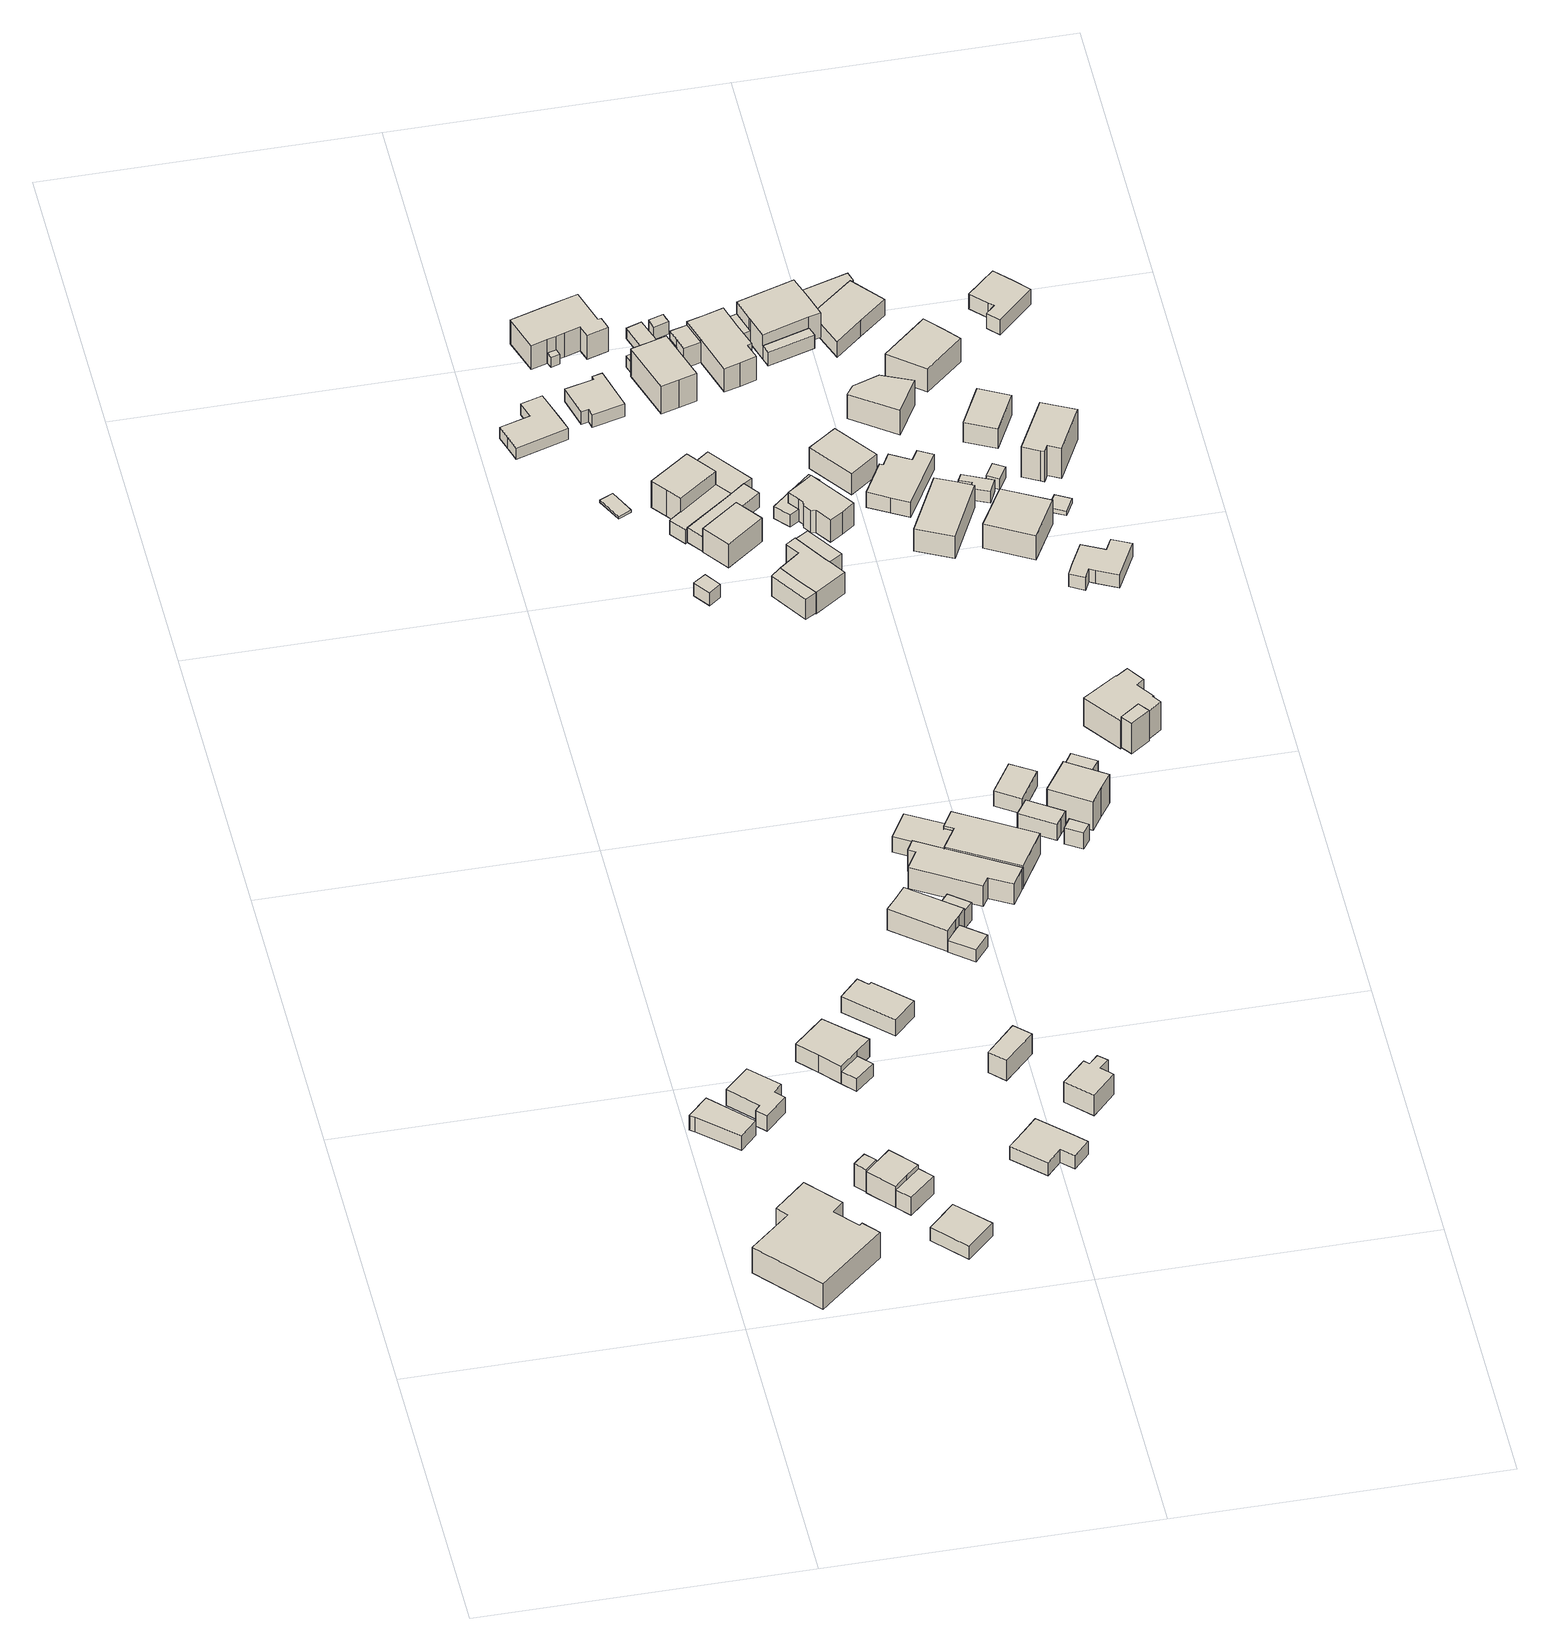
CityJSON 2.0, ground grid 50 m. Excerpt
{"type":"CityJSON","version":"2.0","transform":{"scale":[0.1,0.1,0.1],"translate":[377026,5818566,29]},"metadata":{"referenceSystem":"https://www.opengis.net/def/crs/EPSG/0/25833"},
"CityObjects":{
"building1":{"type":"Building","attributes":{"Gemeindeschluessel":"11000005","BezugspunktDach":"2200","function":"31001_2081","measuredHeight":4.89,"storeysAboveGround":1},"address":[{"country":"Germany","locality":"Berlin","thoroughfareNumber":"101G","thoroughfareName":"Scharfe Lanke"}],"geometry":[{"type":"Solid","lod":"1","boundaries":[[[[0,1,2,3,4,5,6,7,8,9]],[[10,11,12,13,14,15,16,17,18,19]],[[10,19,9,8]],[[11,10,8,7]],[[12,11,7,6]],[[13,12,6,5]],[[14,13,5,4]],[[15,14,4,3]],[[16,15,3,2]],[[17,16,2,1]],[[18,17,1,0]],[[19,18,0,9]]]]}]},
"building2":{"type":"Building","attributes":{"Gemeindeschluessel":"11000005","BezugspunktDach":"2200","function":"51009_1611","measuredHeight":2.82,"storeysAboveGround":0},"address":[{"country":"Germany","locality":"Berlin"}],"geometry":[{"type":"Solid","lod":"1","boundaries":[[[[20,21,22,23,24]],[[25,26,27,28,29]],[[25,29,24,23]],[[26,25,23,22]],[[27,26,22,21]],[[28,27,21,20]],[[29,28,20,24]]]]}]},
"building3":{"type":"Building","attributes":{"Gemeindeschluessel":"11000005","BezugspunktDach":"2200","function":"31001_1312","measuredHeight":2.98,"storeysAboveGround":1},"address":[{"country":"Germany","locality":"Berlin","thoroughfareNumber":"101","thoroughfareName":"Scharfe Lanke"}],"geometry":[{"type":"Solid","lod":"1","boundaries":[[[[30,31,32,33,34,35,36,37]],[[38,39,40,41,42,43,44,45]],[[38,45,37,36]],[[39,38,36,35]],[[40,39,35,34]],[[41,40,34,33]],[[42,41,33,32]],[[43,42,32,31]],[[44,43,31,30]],[[45,44,30,37]]]]}]},
"building4":{"type":"Building","attributes":{"Gemeindeschluessel":"11000005","BezugspunktDach":"2200","function":"51009_1610","measuredHeight":4.26,"storeysAboveGround":0},"address":[{"country":"Germany","locality":"Berlin"}],"geometry":[{"type":"Solid","lod":"1","boundaries":[[[[46,47,48,49]],[[50,51,52,53]],[[50,53,49,48]],[[51,50,48,47]],[[52,51,47,46]],[[53,52,46,49]]]]}]},
"building5":{"type":"Building","attributes":{"Gemeindeschluessel":"11000005","BezugspunktDach":"2200","function":"31001_1312","measuredHeight":4.77,"storeysAboveGround":1},"address":[{"country":"Germany","locality":"Berlin","thoroughfareNumber":"101 (2)","thoroughfareName":"Scharfe Lanke"}],"geometry":[{"type":"Solid","lod":"1","boundaries":[[[[54,55,56,57,58,59,60]],[[61,62,63,64,65,66,67]],[[61,67,60,59]],[[62,61,59,58]],[[63,62,58,57]],[[64,63,57,56]],[[65,64,56,55]],[[66,65,55,54]],[[67,66,54,60]]]]}]},
"building6":{"type":"Building","attributes":{"Gemeindeschluessel":"11000005","BezugspunktDach":"2200","function":"51009_1610","measuredHeight":3.44,"storeysAboveGround":0},"address":[{"country":"Germany","locality":"Berlin"}],"geometry":[{"type":"Solid","lod":"1","boundaries":[[[[68,69,70,71]],[[64,72,73,66]],[[64,66,71,70]],[[72,64,70,69]],[[73,72,69,68]],[[66,73,68,71]]]]}]},
"building7":{"type":"Building","attributes":{"Gemeindeschluessel":"11000005","BezugspunktDach":"2200","function":"31001_1310","measuredHeight":2.43,"storeysAboveGround":1},"address":[{"country":"Germany","locality":"Berlin","thoroughfareNumber":"101 (3)","thoroughfareName":"Scharfe Lanke"}],"geometry":[{"type":"Solid","lod":"1","boundaries":[[[[74,75,76,77]],[[78,79,80,81]],[[78,81,77,76]],[[79,78,76,75]],[[80,79,75,74]],[[81,80,74,77]]]]}]},
"building8":{"type":"Building","attributes":{"Gemeindeschluessel":"11000005","BezugspunktDach":"2200","function":"31001_1312","measuredHeight":3.71,"storeysAboveGround":1},"address":[{"country":"Germany","locality":"Berlin","thoroughfareNumber":"99 (4)","thoroughfareName":"Scharfe Lanke"}],"geometry":[{"type":"Solid","lod":"1","boundaries":[[[[82,83,84,85,86,87,88]],[[89,90,91,92,93,94,95]],[[89,95,88,87]],[[90,89,87,86]],[[91,90,86,85]],[[92,91,85,84]],[[93,92,84,83]],[[94,93,83,82]],[[95,94,82,88]]]]}]},
"building9":{"type":"Building","attributes":{"Gemeindeschluessel":"11000005","BezugspunktDach":"2200","function":"51009_1610","measuredHeight":2.44,"storeysAboveGround":0},"address":[{"country":"Germany","locality":"Berlin"}],"geometry":[{"type":"Solid","lod":"1","boundaries":[[[[96,97,98,99]],[[92,100,101,93]],[[92,93,99,98]],[[100,92,98,97]],[[101,100,97,96]],[[93,101,96,99]]]]}]},
"building10":{"type":"Building","attributes":{"Gemeindeschluessel":"11000005","BezugspunktDach":"2200","function":"31001_1312","measuredHeight":3.06,"storeysAboveGround":1},"address":[{"country":"Germany","locality":"Berlin","thoroughfareNumber":"99","thoroughfareName":"Scharfe Lanke"}],"geometry":[{"type":"Solid","lod":"1","boundaries":[[[[102,103,104,105,106,107]],[[108,109,110,111,112,113]],[[108,113,107,106]],[[109,108,106,105]],[[110,109,105,104]],[[111,110,104,103]],[[112,111,103,102]],[[113,112,102,107]]]]}]},
"building11":{"type":"Building","attributes":{"Gemeindeschluessel":"11000005","BezugspunktDach":"2200","function":"31001_1312","measuredHeight":3.74,"storeysAboveGround":1},"address":[{"country":"Germany","locality":"Berlin","thoroughfareNumber":"99 (3)","thoroughfareName":"Scharfe Lanke"}],"geometry":[{"type":"Solid","lod":"1","boundaries":[[[[114,115,116,117,118,119,120,121]],[[122,123,124,125,126,127,128,129]],[[122,129,121,120]],[[123,122,120,119]],[[124,123,119,118]],[[125,124,118,117]],[[126,125,117,116]],[[127,126,116,115]],[[128,127,115,114]],[[129,128,114,121]]]]}]},
"building12":{"type":"Building","attributes":{"Gemeindeschluessel":"11000005","BezugspunktDach":"2200","function":"31001_1312","measuredHeight":3.87,"storeysAboveGround":1},"address":[{"country":"Germany","locality":"Berlin","thoroughfareNumber":"99 (1)","thoroughfareName":"Scharfe Lanke"}],"geometry":[{"type":"Solid","lod":"1","boundaries":[[[[130,131,132,133]],[[134,135,136,137]],[[134,137,133,132]],[[135,134,132,131]],[[136,135,131,130]],[[137,136,130,133]]]]}]},
"building13":{"type":"Building","attributes":{"Gemeindeschluessel":"11000005","BezugspunktDach":"2200","function":"31001_1312","measuredHeight":4.13,"storeysAboveGround":1},"address":[{"country":"Germany","locality":"Berlin","thoroughfareNumber":"85 (67)","thoroughfareName":"Scharfe Lanke"}],"geometry":[{"type":"Solid","lod":"1","boundaries":[[[[138,139,140,141,142,143,144,145]],[[146,147,148,149,150,151,152,153]],[[146,153,145,144]],[[147,146,144,143]],[[148,147,143,142]],[[149,148,142,141]],[[150,149,141,140]],[[151,150,140,139]],[[152,151,139,138]],[[153,152,138,145]]]]}]},
"building14":{"type":"Building","attributes":{"Gemeindeschluessel":"11000005","BezugspunktDach":"2200","function":"31001_1312","measuredHeight":4.84,"storeysAboveGround":1},"address":[{"country":"Germany","locality":"Berlin","thoroughfareNumber":"85 (71)","thoroughfareName":"Scharfe Lanke"}],"geometry":[{"type":"Solid","lod":"1","boundaries":[[[[154,155,156,157,158,159,160]],[[161,162,163,164,165,166,167]],[[161,167,160,159]],[[162,161,159,158]],[[163,162,158,157]],[[164,163,157,156]],[[165,164,156,155]],[[166,165,155,154]],[[167,166,154,160]]]]}]},
"building15":{"type":"Building","attributes":{"Gemeindeschluessel":"11000005","BezugspunktDach":"2200","function":"51009_1611","measuredHeight":0.439,"storeysAboveGround":0},"address":[{"country":"Germany","locality":"Berlin"}],"geometry":[{"type":"Solid","lod":"1","boundaries":[[[[168,169,170,171]],[[172,173,174,175]],[[172,175,171,170]],[[173,172,170,169]],[[174,173,169,168]],[[175,174,168,171]]]]}]},
"building16":{"type":"Building","attributes":{"Gemeindeschluessel":"11000005","BezugspunktDach":"2200","function":"51009_1610","measuredHeight":2.27,"storeysAboveGround":0},"address":[{"country":"Germany","locality":"Berlin"}],"geometry":[{"type":"Solid","lod":"1","boundaries":[[[[176,177,178,179]],[[180,181,182,183]],[[180,183,179,178]],[[181,180,178,177]],[[182,181,177,176]],[[183,182,176,179]]]]}]},
"building17":{"type":"Building","attributes":{"Gemeindeschluessel":"11000005","BezugspunktDach":"2200","function":"31001_1312","measuredHeight":3.92,"storeysAboveGround":1},"address":[{"country":"Germany","locality":"Berlin","thoroughfareNumber":"99 (2)","thoroughfareName":"Scharfe Lanke"}],"geometry":[{"type":"Solid","lod":"1","boundaries":[[[[184,185,186,187,188,189,190,191]],[[192,193,194,195,196,197,198,199]],[[192,199,191,190]],[[193,192,190,189]],[[194,193,189,188]],[[195,194,188,187]],[[196,195,187,186]],[[197,196,186,185]],[[198,197,185,184]],[[199,198,184,191]]]]}]},
"building18":{"type":"Building","attributes":{"Gemeindeschluessel":"11000005","BezugspunktDach":"2200","function":"51009_1610","measuredHeight":3.31,"storeysAboveGround":0},"address":[{"country":"Germany","locality":"Berlin"}],"geometry":[{"type":"Solid","lod":"1","boundaries":[[[[200,201,202,203]],[[204,205,163,206]],[[204,206,203,202]],[[205,204,202,201]],[[163,205,201,200]],[[206,163,200,203]]]]}]},
"building19":{"type":"Building","attributes":{"Gemeindeschluessel":"11000005","BezugspunktDach":"2200","function":"51009_1611","measuredHeight":2.44,"storeysAboveGround":0},"address":[{"country":"Germany","locality":"Berlin"}],"geometry":[{"type":"Solid","lod":"1","boundaries":[[[[207,208,209,210]],[[211,212,213,214]],[[211,214,210,209]],[[212,211,209,208]],[[213,212,208,207]],[[214,213,207,210]]]]}]},
"building20":{"type":"Building","attributes":{"Gemeindeschluessel":"11000005","BezugspunktDach":"2200","function":"51009_1610","measuredHeight":2.99,"storeysAboveGround":0},"address":[{"country":"Germany","locality":"Berlin"}],"geometry":[{"type":"Solid","lod":"1","boundaries":[[[[215,216,217,218,219,220]],[[221,222,223,224,225,226]],[[221,226,220,219]],[[222,221,219,218]],[[223,222,218,217]],[[224,223,217,216]],[[225,224,216,215]],[[226,225,215,220]]]]}]},
"building21":{"type":"Building","attributes":{"Gemeindeschluessel":"11000005","BezugspunktDach":"2200","function":"31001_1000","measuredHeight":1.99,"storeysAboveGround":1},"address":[{"country":"Germany","locality":"Berlin","thoroughfareNumber":"83 (6)","thoroughfareName":"Scharfe Lanke"}],"geometry":[{"type":"Solid","lod":"1","boundaries":[[[[227,228,229,230]],[[231,232,233,234]],[[231,234,230,229]],[[232,231,229,228]],[[233,232,228,227]],[[234,233,227,230]]]]}]},
"building22":{"type":"Building","attributes":{"Gemeindeschluessel":"11000005","BezugspunktDach":"2200","function":"31001_1312","measuredHeight":4.04,"storeysAboveGround":1},"address":[{"country":"Germany","locality":"Berlin","thoroughfareNumber":"85 (70)","thoroughfareName":"Scharfe Lanke"}],"geometry":[{"type":"Solid","lod":"1","boundaries":[[[[235,236,237,238,239,240,241,242,243,244,245]],[[246,247,248,249,250,251,252,253,254,255,256]],[[246,256,245,244]],[[247,246,244,243]],[[248,247,243,242]],[[249,248,242,241]],[[250,249,241,240]],[[251,250,240,239]],[[252,251,239,238]],[[253,252,238,237]],[[254,253,237,236]],[[255,254,236,235]],[[256,255,235,245]]]]}]},
"building23":{"type":"Building","attributes":{"Gemeindeschluessel":"11000005","BezugspunktDach":"2200","function":"31001_1312","measuredHeight":2.39,"storeysAboveGround":1},"address":[{"country":"Germany","locality":"Berlin","thoroughfareNumber":"85 (66)","thoroughfareName":"Scharfe Lanke"}],"geometry":[{"type":"Solid","lod":"1","boundaries":[[[[257,258,259,260,261,262,263,264]],[[265,266,267,268,269,270,271,272]],[[265,272,264,263]],[[266,265,263,262]],[[267,266,262,261]],[[268,267,261,260]],[[269,268,260,259]],[[270,269,259,258]],[[271,270,258,257]],[[272,271,257,264]]]]}]},
"building24":{"type":"Building","attributes":{"Gemeindeschluessel":"11000005","BezugspunktDach":"2200","function":"31001_1312","measuredHeight":7.55,"storeysAboveGround":1},"address":[{"country":"Germany","locality":"Berlin","thoroughfareNumber":"85 (42)","thoroughfareName":"Scharfe Lanke"}],"geometry":[{"type":"Solid","lod":"1","boundaries":[[[[273,274,275,276,277,278]],[[279,280,281,282,283,284]],[[279,284,278,277]],[[280,279,277,276]],[[281,280,276,275]],[[282,281,275,274]],[[283,282,274,273]],[[284,283,273,278]]]]}]},
"building25":{"type":"Building","attributes":{"Gemeindeschluessel":"11000005","BezugspunktDach":"2200","function":"31001_1120","measuredHeight":5.6,"storeysAboveGround":1},"address":[{"country":"Germany","locality":"Berlin","thoroughfareNumber":"83","thoroughfareName":"Scharfe Lanke"}],"geometry":[{"type":"Solid","lod":"1","boundaries":[[[[285,286,287,288,289,290,291,292,293,294,295,296]],[[297,298,299,300,301,302,303,304,305,306,307,308]],[[297,308,296,295]],[[298,297,295,294]],[[299,298,294,293]],[[300,299,293,292]],[[301,300,292,291]],[[302,301,291,290]],[[303,302,290,289]],[[304,303,289,288]],[[305,304,288,287]],[[306,305,287,286]],[[307,306,286,285]],[[308,307,285,296]]]]}]},
"building26":{"type":"Building","attributes":{"Gemeindeschluessel":"11000005","BezugspunktDach":"2200","function":"31001_1312","measuredHeight":2.71,"storeysAboveGround":1},"address":[{"country":"Germany","locality":"Berlin","thoroughfareNumber":"85 (41)","thoroughfareName":"Scharfe Lanke"}],"geometry":[{"type":"Solid","lod":"1","boundaries":[[[[309,310,311,312,313,314]],[[315,316,317,318,319,320]],[[315,320,314,313]],[[316,315,313,312]],[[317,316,312,311]],[[318,317,311,310]],[[319,318,310,309]],[[320,319,309,314]]]]}]},
"building27":{"type":"Building","attributes":{"Gemeindeschluessel":"11000005","BezugspunktDach":"2200","function":"31001_1312","measuredHeight":5.28,"storeysAboveGround":1},"address":[{"country":"Germany","locality":"Berlin","thoroughfareNumber":"85 (57)","thoroughfareName":"Scharfe Lanke"}],"geometry":[{"type":"Solid","lod":"1","boundaries":[[[[321,322,323,324,325]],[[326,327,328,329,330]],[[326,330,325,324]],[[327,326,324,323]],[[328,327,323,322]],[[329,328,322,321]],[[330,329,321,325]]]]}]},
"building28":{"type":"Building","attributes":{"Gemeindeschluessel":"11000005","BezugspunktDach":"2200","function":"31001_1000","measuredHeight":2.83,"storeysAboveGround":1},"address":[{"country":"Germany","locality":"Berlin","thoroughfareNumber":"85 (40)","thoroughfareName":"Scharfe Lanke"}],"geometry":[{"type":"Solid","lod":"1","boundaries":[[[[331,332,333,334,335,336]],[[317,337,338,339,340,318]],[[317,318,336,335]],[[337,317,335,334]],[[338,337,334,333]],[[339,338,333,332]],[[340,339,332,331]],[[318,340,331,336]]]]}]},
"building29":{"type":"Building","attributes":{"Gemeindeschluessel":"11000005","BezugspunktDach":"2200","function":"31001_1312","measuredHeight":4.09,"storeysAboveGround":1},"address":[{"country":"Germany","locality":"Berlin","thoroughfareNumber":"85 (69)","thoroughfareName":"Scharfe Lanke"}],"geometry":[{"type":"Solid","lod":"1","boundaries":[[[[341,342,343,344,345,346,347]],[[348,349,350,351,352,353,354]],[[348,354,347,346]],[[349,348,346,345]],[[350,349,345,344]],[[351,350,344,343]],[[352,351,343,342]],[[353,352,342,341]],[[354,353,341,347]]]]}]},
"building30":{"type":"Building","attributes":{"Gemeindeschluessel":"11000005","BezugspunktDach":"2200","function":"51009_1610","measuredHeight":4.69,"storeysAboveGround":0},"address":[{"country":"Germany","locality":"Berlin"}],"geometry":[{"type":"Solid","lod":"1","boundaries":[[[[355,356,357,358,359]],[[360,361,362,363,364]],[[360,364,359,358]],[[361,360,358,357]],[[362,361,357,356]],[[363,362,356,355]],[[364,363,355,359]]]]}]},
"building31":{"type":"Building","attributes":{"Gemeindeschluessel":"11000005","BezugspunktDach":"2200","function":"51009_1610","measuredHeight":2.76,"storeysAboveGround":0},"address":[{"country":"Germany","locality":"Berlin"}],"geometry":[{"type":"Solid","lod":"1","boundaries":[[[[312,311,365,366,367,368]],[[369,370,337,317,316,371]],[[369,371,368,367]],[[370,369,367,366]],[[337,370,366,365]],[[317,337,365,311]],[[316,317,311,312]],[[371,316,312,368]]]]}]},
"building32":{"type":"Building","attributes":{"Gemeindeschluessel":"11000005","function":"31001_1312"},"address":[{"country":"Germany","locality":"Berlin","thoroughfareNumber":"85 (76)","thoroughfareName":"Scharfe Lanke"}],"children":["building32-1","building32-2"]},
"building32-1":{"type":"BuildingPart","attributes":{"BezugspunktDach":"2200","measuredHeight":5.84,"storeysAboveGround":1},"parents":["building32"],"geometry":[{"type":"MultiSurface","lod":"1","boundaries":[[[357,356,372,373,374,375,376,377,358]],[[378,379,380,381,382,383,384,385,386]],[[378,386,358,377]],[[379,378,377,376]],[[380,379,376,375]],[[387,388,375,374]],[[389,387,381,374,373]],[[383,382,373,372]],[[384,383,372,356]],[[385,384,356,357]],[[386,385,357,358]],[[381,380,388,387]],[[382,381,387,389]]]}]},
"building32-2":{"type":"BuildingPart","attributes":{"BezugspunktDach":"2200","measuredHeight":3.9,"storeysAboveGround":1},"parents":["building32"],"geometry":[{"type":"MultiSurface","lod":"1","boundaries":[[[389,390,391,388]],[[392,393,382,380]],[[392,380,388,391]],[[393,392,391,390]],[[382,393,390,389]],[[380,382,381,380,388]],[[388,380,381,387]],[[389,387,381,382]]]}]},
"building33":{"type":"Building","attributes":{"Gemeindeschluessel":"11000005","BezugspunktDach":"2200","function":"31001_1312","measuredHeight":6.57,"storeysAboveGround":1},"address":[{"country":"Germany","locality":"Berlin","thoroughfareNumber":"85 (65)","thoroughfareName":"Scharfe Lanke"}],"geometry":[{"type":"Solid","lod":"1","boundaries":[[[[394,395,396,397,398,399,400]],[[401,402,403,404,405,406,407]],[[401,407,400,399]],[[402,401,399,398]],[[403,402,398,397]],[[404,403,397,396]],[[405,404,396,395]],[[406,405,395,394]],[[407,406,394,400]]]]}]},
"building34":{"type":"Building","attributes":{"Gemeindeschluessel":"11000005","BezugspunktDach":"2200","function":"31001_1000","measuredHeight":2.2,"storeysAboveGround":1},"address":[{"country":"Germany","locality":"Berlin","thoroughfareNumber":"85 (75)","thoroughfareName":"Scharfe Lanke"}],"geometry":[{"type":"Solid","lod":"1","boundaries":[[[[408,409,410,411,412,413,414]],[[415,416,417,418,419,420,421]],[[415,421,414,413]],[[416,415,413,412]],[[417,416,412,411]],[[418,417,411,410]],[[419,418,410,409]],[[420,419,409,408]],[[421,420,408,414]]]]}]},
"building35":{"type":"Building","attributes":{"Gemeindeschluessel":"11000005","BezugspunktDach":"2200","function":"31001_3210","measuredHeight":2.04,"storeysAboveGround":1},"address":[{"country":"Germany","locality":"Berlin","thoroughfareNumber":"83 (2)","thoroughfareName":"Scharfe Lanke"}],"geometry":[{"type":"Solid","lod":"1","boundaries":[[[[413,412,422,423,424]],[[425,426,427,428,429]],[[425,429,424,423]],[[426,425,423,422]],[[427,426,422,412]],[[428,427,412,413]],[[429,428,413,424]]]]}]},
"building36":{"type":"Building","attributes":{"Gemeindeschluessel":"11000005","BezugspunktDach":"2200","function":"51009_1611","measuredHeight":3.34,"storeysAboveGround":0},"address":[{"country":"Germany","locality":"Berlin"}],"geometry":[{"type":"Solid","lod":"1","boundaries":[[[[430,431,432,433]],[[434,435,436,437]],[[434,437,433,432]],[[435,434,432,431]],[[436,435,431,430]],[[437,436,430,433]]]]}]},
"building37":{"type":"Building","attributes":{"Gemeindeschluessel":"11000005","BezugspunktDach":"2200","function":"31001_2463","measuredHeight":3.44,"storeysAboveGround":1},"address":[{"country":"Germany","locality":"Berlin","thoroughfareNumber":"85 (105)","thoroughfareName":"Scharfe Lanke"}],"geometry":[{"type":"Solid","lod":"1","boundaries":[[[[438,439,440,441,442]],[[443,444,445,446,447]],[[443,447,442,441]],[[444,443,441,440]],[[445,444,440,439]],[[446,445,439,438]],[[447,446,438,442]]]]}]},
"building38":{"type":"Building","attributes":{"Gemeindeschluessel":"11000005","BezugspunktDach":"2200","function":"31001_3210","measuredHeight":2.41,"storeysAboveGround":1},"address":[{"country":"Germany","locality":"Berlin","thoroughfareNumber":"83 (3)","thoroughfareName":"Scharfe Lanke"}],"geometry":[{"type":"Solid","lod":"1","boundaries":[[[[448,449,450,451,452]],[[453,454,455,456,457]],[[453,457,452,451]],[[454,453,451,450]],[[455,454,450,449]],[[456,455,449,448]],[[457,456,448,452]]]]}]},
"building39":{"type":"Building","attributes":{"Gemeindeschluessel":"11000005","BezugspunktDach":"2200","function":"31001_1000","measuredHeight":2.27,"storeysAboveGround":1},"address":[{"country":"Germany","locality":"Berlin","thoroughfareNumber":"85 (45)","thoroughfareName":"Scharfe Lanke"}],"geometry":[{"type":"Solid","lod":"1","boundaries":[[[[458,459,460,461,462,463,464]],[[465,466,467,468,469,470,471]],[[465,471,464,463]],[[466,465,463,462]],[[467,466,462,461]],[[468,467,461,460]],[[469,468,460,459]],[[470,469,459,458]],[[471,470,458,464]]]]}]},
"building40":{"type":"Building","attributes":{"Gemeindeschluessel":"11000005","BezugspunktDach":"2200","function":"31001_1000","measuredHeight":3.08,"storeysAboveGround":1},"address":[{"country":"Germany","locality":"Berlin","thoroughfareNumber":"85 (106)","thoroughfareName":"Scharfe Lanke"}],"geometry":[{"type":"Solid","lod":"1","boundaries":[[[[472,473,474,475]],[[476,477,478,479]],[[476,479,475,474]],[[477,476,474,473]],[[478,477,473,472]],[[479,478,472,475]]]]}]},
"building41":{"type":"Building","attributes":{"Gemeindeschluessel":"11000005","BezugspunktDach":"2200","function":"31001_1312","measuredHeight":5.17,"storeysAboveGround":1},"address":[{"country":"Germany","locality":"Berlin","thoroughfareNumber":"85 (44)","thoroughfareName":"Scharfe Lanke"}],"geometry":[{"type":"Solid","lod":"1","boundaries":[[[[480,481,482,483,484,485,486,487,488,489,490]],[[491,467,492,493,494,495,496,497,498,469,468]],[[491,468,490,489]],[[467,491,489,488]],[[492,467,488,487]],[[493,492,487,486]],[[494,493,486,485]],[[495,494,485,484]],[[496,495,484,483]],[[497,496,483,482]],[[498,497,482,481]],[[469,498,481,480]],[[468,469,480,490]]]]}]},
"building42":{"type":"Building","attributes":{"Gemeindeschluessel":"11000005","function":"31001_1312"},"address":[{"country":"Germany","locality":"Berlin","thoroughfareNumber":"85 (64)","thoroughfareName":"Scharfe Lanke"}],"children":["building42-1","building42-2"]},
"building42-1":{"type":"BuildingPart","attributes":{"BezugspunktDach":"2200","measuredHeight":5.41,"storeysAboveGround":1},"parents":["building42"],"geometry":[{"type":"MultiSurface","lod":"1","boundaries":[[[499,500,501,502,503,504,505,506,507,508]],[[509,510,511,512,513,514,515,516,517,518]],[[509,518,508,507]],[[510,509,507,506]],[[511,510,506,505]],[[512,511,505,504]],[[513,512,504,503]],[[514,513,503,502]],[[515,514,502,501]],[[516,515,501,500]],[[517,516,500,499]],[[519,520,499,508]],[[518,517,520,519]]]}]},
"building42-2":{"type":"BuildingPart","attributes":{"BezugspunktDach":"2200","measuredHeight":3.88,"storeysAboveGround":1},"parents":["building42"],"geometry":[{"type":"Solid","lod":"1","boundaries":[[[[521,522,520,519,523,524]],[[525,518,517,526,527,528]],[[525,528,524,523]],[[518,525,523,519]],[[526,517,520,522]],[[527,526,522,521]],[[528,527,521,524]],[[517,518,519,520]]]]}]},
"building43":{"type":"Building","attributes":{"Gemeindeschluessel":"11000005","function":"31001_1312"},"address":[{"country":"Germany","locality":"Berlin","thoroughfareNumber":"85 (103)","thoroughfareName":"Scharfe Lanke"}],"children":["building43-1","building43-2"]},
"building43-1":{"type":"BuildingPart","attributes":{"BezugspunktDach":"2200","measuredHeight":6.55,"storeysAboveGround":1},"parents":["building43"],"geometry":[{"type":"MultiSurface","lod":"1","boundaries":[[[529,530,531,532,533]],[[534,535,536,537,538]],[[534,538,533,532]],[[535,534,539,540,541,532,531]],[[536,535,531,530]],[[537,536,530,529]],[[538,537,529,533]],[[541,540,539,534]]]}]},
"building43-2":{"type":"BuildingPart","attributes":{"BezugspunktDach":"2200","measuredHeight":4.42,"storeysAboveGround":1},"parents":["building43"],"geometry":[{"type":"MultiSurface","lod":"1","boundaries":[[[540,542,543,541]],[[544,545,539,534]],[[544,534,541,543]],[[545,544,543,542]],[[539,545,542,540]],[[534,546,539,540,541,547]]]}]},
"building44":{"type":"Building","attributes":{"Gemeindeschluessel":"11000005","BezugspunktDach":"2200","function":"31001_1000","measuredHeight":2.02,"storeysAboveGround":1},"address":[{"country":"Germany","locality":"Berlin","thoroughfareNumber":"85 (74)","thoroughfareName":"Scharfe Lanke"}],"geometry":[{"type":"Solid","lod":"1","boundaries":[[[[548,549,550,551]],[[552,553,554,555]],[[552,555,551,550]],[[553,552,550,549]],[[554,553,549,548]],[[555,554,548,551]]]]}]},
"building45":{"type":"Building","attributes":{"Gemeindeschluessel":"11000005","BezugspunktDach":"2200","function":"31001_1312","measuredHeight":5.2,"storeysAboveGround":1},"address":[{"country":"Germany","locality":"Berlin","thoroughfareNumber":"85 (46)","thoroughfareName":"Scharfe Lanke"}],"geometry":[{"type":"Solid","lod":"1","boundaries":[[[[556,557,558,559,560]],[[561,562,563,564,565]],[[561,565,560,559]],[[562,561,559,558]],[[563,562,558,557]],[[564,563,557,556]],[[565,564,556,560]]]]}]},
"building46":{"type":"Building","attributes":{"Gemeindeschluessel":"11000005","BezugspunktDach":"2200","function":"31001_1312","measuredHeight":3.75,"storeysAboveGround":1},"address":[{"country":"Germany","locality":"Berlin","thoroughfareNumber":"85 (47)","thoroughfareName":"Scharfe Lanke"}],"geometry":[{"type":"Solid","lod":"1","boundaries":[[[[566,567,568,569,570,571,572,573,574,575]],[[576,577,578,579,580,581,582,583,584,585]],[[576,585,575,574]],[[577,576,574,573]],[[578,577,573,572]],[[579,578,572,571]],[[580,579,571,570]],[[581,580,570,569]],[[582,581,569,568]],[[583,582,568,567]],[[584,583,567,566]],[[585,584,566,575]]]]}]},
"building47":{"type":"Building","attributes":{"Gemeindeschluessel":"11000005","function":"31001_1312"},"address":[{"country":"Germany","locality":"Berlin","thoroughfareNumber":"85 (63)","thoroughfareName":"Scharfe Lanke"}],"children":["building47-1","building47-2"]},
"building47-1":{"type":"BuildingPart","attributes":{"BezugspunktDach":"2200","measuredHeight":6.82,"storeysAboveGround":1},"parents":["building47"],"geometry":[{"type":"MultiSurface","lod":"1","boundaries":[[[586,587,588,589,590,591,592,593]],[[594,595,596,597,598,599,600,601]],[[594,601,593,592]],[[595,594,592,591]],[[596,595,591,590]],[[597,596,590,589]],[[602,603,589,588]],[[599,598,588,587]],[[600,599,587,586]],[[601,600,586,593]],[[604,598,605,597,603,602]]]}]},
"building47-2":{"type":"BuildingPart","attributes":{"BezugspunktDach":"2200","measuredHeight":2.6,"storeysAboveGround":1},"parents":["building47"],"geometry":[{"type":"MultiSurface","lod":"1","boundaries":[[[606,607,603,602]],[[597,608,609,598]],[[608,597,603,607]],[[609,608,607,606]],[[598,609,606,602]],[[597,598,602,603,610]]]}]},
"building48":{"type":"Building","attributes":{"Gemeindeschluessel":"11000005","BezugspunktDach":"2200","function":"31001_1312","measuredHeight":4.96,"storeysAboveGround":1},"address":[{"country":"Germany","locality":"Berlin","thoroughfareNumber":"85 (48)","thoroughfareName":"Scharfe Lanke"}],"geometry":[{"type":"Solid","lod":"1","boundaries":[[[[611,612,613,614,615]],[[616,617,618,619,620]],[[616,620,615,614]],[[617,616,614,613]],[[618,617,613,612]],[[619,618,612,611]],[[620,619,611,615]]]]}]},
"building49":{"type":"Building","attributes":{"Gemeindeschluessel":"11000005","BezugspunktDach":"2200","function":"51009_1610","measuredHeight":5.9,"storeysAboveGround":0},"address":[{"country":"Germany","locality":"Berlin"}],"geometry":[{"type":"Solid","lod":"1","boundaries":[[[[621,622,623,624,625]],[[626,627,628,629,630]],[[626,630,625,624]],[[627,626,624,623]],[[628,627,623,622]],[[629,628,622,621]],[[630,629,621,625]]]]}]},
"building50":{"type":"Building","attributes":{"Gemeindeschluessel":"11000005","BezugspunktDach":"2200","function":"31001_1312","measuredHeight":7.15,"storeysAboveGround":1},"address":[{"country":"Germany","locality":"Berlin","thoroughfareNumber":"85 (99)","thoroughfareName":"Scharfe Lanke"}],"geometry":[{"type":"Solid","lod":"1","boundaries":[[[[631,632,633,634,635,636,637,638,639,640,641,642,643,644]],[[645,646,647,648,649,650,651,652,653,654,655,656,657,658]],[[645,658,644,643]],[[646,645,643,642]],[[647,646,642,641]],[[648,647,641,640]],[[649,648,640,639]],[[650,649,639,638]],[[651,650,638,637]],[[652,651,637,636]],[[653,652,636,635]],[[654,653,635,634]],[[655,654,634,633]],[[656,655,633,632]],[[657,656,632,631]],[[658,657,631,644]]]]}]},
"building51":{"type":"Building","attributes":{"Gemeindeschluessel":"11000005","BezugspunktDach":"2200","function":"31001_1312","measuredHeight":4.79,"storeysAboveGround":1},"address":[{"country":"Germany","locality":"Berlin","thoroughfareNumber":"85 (58)","thoroughfareName":"Scharfe Lanke"}],"geometry":[{"type":"Solid","lod":"1","boundaries":[[[[659,660,661,662,663]],[[664,665,666,667,668]],[[664,668,663,662]],[[665,664,662,661]],[[666,665,661,660]],[[667,666,660,659]],[[668,667,659,663]]]]}]},
"building52":{"type":"Building","attributes":{"Gemeindeschluessel":"11000005","BezugspunktDach":"2200","function":"31001_1000","measuredHeight":2.24,"storeysAboveGround":1},"address":[{"country":"Germany","locality":"Berlin","thoroughfareNumber":"85 (73)","thoroughfareName":"Scharfe Lanke"}],"geometry":[{"type":"Solid","lod":"1","boundaries":[[[[669,670,671,672,673]],[[674,675,676,677,678]],[[674,678,673,672]],[[675,674,672,671]],[[676,675,671,670]],[[677,676,670,669]],[[678,677,669,673]]]]}]},
"building53":{"type":"Building","attributes":{"Gemeindeschluessel":"11000005","BezugspunktDach":"2200","function":"31001_1312","measuredHeight":2.18,"storeysAboveGround":1},"address":[{"country":"Germany","locality":"Berlin","thoroughfareNumber":"85 (50)","thoroughfareName":"Scharfe Lanke"}],"geometry":[{"type":"Solid","lod":"1","boundaries":[[[[679,680,681,682,683,684]],[[685,686,687,688,689,690]],[[685,690,684,683]],[[686,685,683,682]],[[687,686,682,681]],[[688,687,681,680]],[[689,688,680,679]],[[690,689,679,684]]]]}]},
"building54":{"type":"Building","attributes":{"Gemeindeschluessel":"11000005","BezugspunktDach":"2200","function":"31001_1000","measuredHeight":3.64,"storeysAboveGround":1},"address":[{"country":"Germany","locality":"Berlin","thoroughfareNumber":"85 (62)","thoroughfareName":"Scharfe Lanke"}],"geometry":[{"type":"Solid","lod":"1","boundaries":[[[[691,692,693,694,695,696]],[[697,698,699,700,701,702]],[[697,702,696,695]],[[698,697,695,694]],[[699,698,694,693]],[[700,699,693,692]],[[701,700,692,691]],[[702,701,691,696]]]]}]},
"building55":{"type":"Building","attributes":{"Gemeindeschluessel":"11000005","BezugspunktDach":"2200","function":"31001_1312","measuredHeight":6.01,"storeysAboveGround":1},"address":[{"country":"Germany","locality":"Berlin","thoroughfareNumber":"85 (49)","thoroughfareName":"Scharfe Lanke"}],"geometry":[{"type":"Solid","lod":"1","boundaries":[[[[703,704,705,706,707]],[[708,709,710,711,712]],[[708,712,707,706]],[[709,708,706,705]],[[710,709,705,704]],[[711,710,704,703]],[[712,711,703,707]]]]}]},
"building56":{"type":"Building","attributes":{"Gemeindeschluessel":"11000005","BezugspunktDach":"2200","function":"31001_1000","measuredHeight":2.06,"storeysAboveGround":1},"address":[{"country":"Germany","locality":"Berlin","thoroughfareNumber":"85 (51)","thoroughfareName":"Scharfe Lanke"}],"geometry":[{"type":"Solid","lod":"1","boundaries":[[[[713,714,715,716]],[[717,718,719,720]],[[717,720,716,715]],[[718,717,715,714]],[[719,718,714,713]],[[720,719,713,716]]]]}]},
"building57":{"type":"Building","attributes":{"Gemeindeschluessel":"11000005","BezugspunktDach":"2200","function":"31001_1312","measuredHeight":5.49,"storeysAboveGround":1},"address":[{"country":"Germany","locality":"Berlin","thoroughfareNumber":"85 (59)","thoroughfareName":"Scharfe Lanke"}],"geometry":[{"type":"Solid","lod":"1","boundaries":[[[[721,722,723,724,725]],[[726,727,728,729,730]],[[726,730,725,724]],[[727,726,724,723]],[[728,727,723,722]],[[729,728,722,721]],[[730,729,721,725]]]]}]},
"building58":{"type":"Building","attributes":{"Gemeindeschluessel":"11000005","BezugspunktDach":"2200","function":"31001_1313","measuredHeight":4.32,"storeysAboveGround":1},"address":[{"country":"Germany","locality":"Berlin","thoroughfareNumber":"85 (38)","thoroughfareName":"Scharfe Lanke"}],"geometry":[{"type":"Solid","lod":"1","boundaries":[[[[731,732,733,734,735,736,737,738,739,740,741]],[[742,743,744,745,746,747,748,749,750,751,752]],[[742,752,741,740]],[[743,742,740,739]],[[744,743,739,738]],[[745,744,738,737]],[[746,745,737,736]],[[747,746,736,735]],[[748,747,735,734]],[[749,748,734,733]],[[750,749,733,732]],[[751,750,732,731]],[[752,751,731,741]]]]}]},
"building59":{"type":"Building","attributes":{"Gemeindeschluessel":"11000005","BezugspunktDach":"2200","function":"31001_1312","measuredHeight":4.39,"storeysAboveGround":1},"address":[{"country":"Germany","locality":"Berlin","thoroughfareNumber":"85 (56)","thoroughfareName":"Scharfe Lanke"}],"geometry":[{"type":"Solid","lod":"1","boundaries":[[[[753,754,755,756]],[[757,758,759,760]],[[757,760,756,755]],[[758,757,755,754]],[[759,758,754,753]],[[760,759,753,756]]]]}]},
"building60":{"type":"Building","attributes":{"Gemeindeschluessel":"11000005","BezugspunktDach":"2200","function":"31001_1000","measuredHeight":0.78,"storeysAboveGround":1},"address":[{"country":"Germany","locality":"Berlin","thoroughfareNumber":"85 (52)","thoroughfareName":"Scharfe Lanke"}],"geometry":[{"type":"Solid","lod":"1","boundaries":[[[[761,762,763,764]],[[765,766,767,768]],[[765,768,764,763]],[[766,765,763,762]],[[767,766,762,761]],[[768,767,761,764]]]]}]},
"building61":{"type":"Building","attributes":{"Gemeindeschluessel":"11000005","BezugspunktDach":"2200","function":"31001_1312","measuredHeight":7.48,"storeysAboveGround":1},"address":[{"country":"Germany","locality":"Berlin","thoroughfareNumber":"85 (54)","thoroughfareName":"Scharfe Lanke"}],"geometry":[{"type":"Solid","lod":"1","boundaries":[[[[769,770,771,772,773,774,775,776]],[[777,778,779,780,781,782,783,784]],[[777,784,776,775]],[[778,777,775,774]],[[779,778,774,773]],[[780,779,773,772]],[[781,780,772,771]],[[782,781,771,770]],[[783,782,770,769]],[[784,783,769,776]]]]}]},
"building62":{"type":"Building","attributes":{"Gemeindeschluessel":"11000005","BezugspunktDach":"2200","function":"31001_1312","measuredHeight":3.27,"storeysAboveGround":1},"address":[{"country":"Germany","locality":"Berlin","thoroughfareNumber":"85 (60)","thoroughfareName":"Scharfe Lanke"}],"geometry":[{"type":"Solid","lod":"1","boundaries":[[[[785,786,787,788,789,790,791,792]],[[793,794,795,796,797,798,799,800]],[[793,800,792,791]],[[794,793,791,790]],[[795,794,790,789]],[[796,795,789,788]],[[797,796,788,787]],[[798,797,787,786]],[[799,798,786,785]],[[800,799,785,792]]]]}]}
},
"vertices":[
[111,3,73],[211,90,73],[190,114,73],[186,110,73],[155,145,73],[172,161,73],[127,212,73],[78,168,73],[92,152,73],[29,97,73],[92,152,24],[78,168,24],[127,212,24],[172,161,24],[155,145,24],[186,110,24],[190,114,24],[211,90,24],[111,3,24],[29,97,24],
[10,397,50],[66,347,50],[92,373,50],[33,433,50],[3,403,50],[33,433,22],[92,373,22],[66,347,22],[10,397,22],[3,403,22],
[104,403,50],[96,394,50],[110,380,50],[142,412,50],[129,426,50],[142,439,50],[101,480,50],[64,444,50],[101,480,20],[142,439,20],[129,426,20],[142,412,20],[110,380,20],[96,394,20],[104,403,20],[64,444,20],
[221,234,59],[239,251,59],[225,266,59],[207,250,59],[225,266,16],[239,251,16],[221,234,16],[207,250,16],
[255,196,56],[275,214,56],[295,232,56],[261,270,56],[241,252,56],[239,251,56],[221,234,56],[239,251,15],[241,252,15],[261,270,15],[295,232,15],[275,214,15],[255,196,15],[221,234,15],
[273,176,49],[313,212,49],[295,232,49],[255,196,49],[313,212,15],[273,176,15],
[335,73,38],[377,113,38],[330,162,38],[289,122,38],[330,162,13],[377,113,13],[335,73,13],[289,122,13],
[206,487,50],[232,458,50],[260,484,50],[282,504,50],[253,531,50],[225,558,50],[179,516,50],[225,558,16],[253,531,16],[282,504,16],[260,484,16],[232,458,16],[206,487,16],[179,516,16],
[250,438,40],[279,464,40],[260,484,40],[232,458,40],[279,464,16],[250,438,16],
[327,539,46],[360,572,46],[309,621,46],[305,618,46],[291,632,46],[262,602,46],[291,632,15],[305,618,15],[309,621,15],[360,572,15],[327,539,15],[262,602,15],
[478,218,38],[500,241,38],[518,224,38],[542,249,38],[525,266,38],[479,310,38],[456,286,38],[432,262,38],[456,286,13],[479,310,13],[525,266,13],[542,249,13],[518,224,13],[500,241,13],[478,218,13],[432,262,13],
[461,421,51],[507,467,51],[484,489,51],[439,443,51],[484,489,12],[507,467,12],[461,421,12],[439,443,12],
[38,1819,43],[45,1795,43],[125,1820,43],[118,1843,43],[103,1893,43],[70,1883,43],[78,1856,43],[31,1842,43],[78,1856,22],[70,1883,22],[103,1893,22],[118,1843,22],[125,1820,22],[45,1795,22],[38,1819,22],[31,1842,22],
[432,687,61],[448,707,61],[454,714,61],[464,727,61],[390,787,61],[374,767,61],[358,748,61],[374,767,21],[390,787,21],[464,727,21],[454,714,21],[448,707,21],[432,687,21],[358,748,21],
[160,1642,30],[180,1652,30],[162,1691,30],[141,1681,30],[162,1691,26],[180,1652,26],[160,1642,26],[141,1681,26],
[467,659,43],[489,686,43],[454,714,43],[432,687,43],[454,714,20],[489,686,20],[467,659,20],[432,687,20],
[567,328,49],[603,365,49],[587,381,49],[601,395,49],[588,407,49],[574,393,49],[567,400,49],[531,364,49],[567,400,10],[574,393,10],[588,407,10],[601,395,10],[587,381,10],[603,365,10],[567,328,10],[531,364,10],
[464,727,55],[478,743,55],[448,767,55],[435,751,55],[448,767,21],[478,743,21],[435,751,21],
[249,1442,51],[267,1456,51],[250,1480,51],[231,1467,51],[250,1480,26],[267,1456,26],[249,1442,26],[231,1467,26],
[462,853,59],[483,887,59],[470,895,59],[475,904,59],[421,936,59],[396,894,59],[421,936,29],[475,904,29],[470,895,29],[483,887,29],[462,853,29],[396,894,29],
[131,1966,44],[144,1970,44],[141,1980,44],[127,1976,44],[141,1980,25],[144,1970,25],[131,1966,25],[127,1976,25],
[500,767,61],[509,782,61],[543,762,61],[560,790,61],[562,792,61],[462,853,61],[421,878,61],[420,876,61],[411,860,61],[421,854,61],[404,825,61],[421,854,21],[411,860,21],[420,876,21],[421,878,21],[462,853,21],[562,792,21],[560,790,21],[543,762,21],[509,782,21],[500,767,21],[404,825,21],
[149,1846,46],[160,1849,46],[163,1837,46],[212,1850,46],[194,1918,46],[179,1914,46],[180,1908,46],[136,1897,46],[180,1908,22],[179,1914,22],[194,1918,22],[212,1850,22],[163,1837,22],[160,1849,22],[149,1846,22],[136,1897,22],
[227,1635,76],[243,1613,76],[302,1658,76],[271,1699,76],[270,1701,76],[210,1657,76],[270,1701,25],[271,1699,25],[302,1658,25],[243,1613,25],[227,1635,25],[210,1657,25],
[103,1968,70],[127,1976,70],[141,1980,70],[154,1984,70],[178,1992,70],[184,1973,70],[216,1983,70],[210,2003,70],[205,2002,70],[188,2058,70],[136,2042,70],[85,2026,70],[136,2042,24],[188,2058,24],[205,2002,24],[210,2003,24],[216,1983,24],[184,1973,24],[178,1992,24],[154,1984,24],[141,1980,24],[127,1976,24],[103,1968,24],[85,2026,24],
[242,1575,51],[245,1578,51],[320,1634,51],[302,1658,51],[243,1613,51],[224,1599,51],[243,1613,24],[302,1658,24],[320,1634,24],[245,1578,24],[242,1575,24],[224,1599,24],
[291,1516,68],[348,1559,68],[334,1578,68],[319,1598,68],[262,1555,68],[319,1598,23],[334,1578,23],[348,1559,23],[291,1516,23],[262,1555,23],
[262,1555,52],[319,1598,52],[358,1627,52],[341,1650,52],[320,1634,52],[245,1578,52],[341,1650,24],[358,1627,24],[319,1598,24],[262,1555,24],
[562,792,64],[599,853,64],[486,922,64],[475,904,64],[470,895,64],[483,887,64],[462,853,64],[483,887,23],[470,895,23],[475,904,23],[486,922,23],[599,853,23],[562,792,23],[462,853,23],
[375,1388,64],[392,1399,64],[372,1428,64],[353,1458,64],[338,1445,64],[353,1458,25],[372,1428,25],[392,1399,25],[375,1388,25],[338,1445,25],
[341,1650,51],[354,1659,51],[305,1725,51],[271,1699,51],[305,1725,24],[354,1659,24],[271,1699,24],
[440,1431,64],[423,1457,64],[419,1462,64],[386,1514,64],[371,1504,64],[385,1483,64],[385,1483,23],[371,1504,23],[386,1514,23],[419,1462,23],[423,1457,23],[440,1431,23],[392,1399,23],[372,1428,23],[353,1458,23],[419,1462,62],[386,1514,62],[423,1457,62],
[444,1471,62],[407,1527,62],[407,1527,23],[444,1471,23],
[263,1843,76],[290,1851,76],[317,1859,76],[291,1943,76],[264,1935,76],[240,1928,76],[237,1927,76],[240,1928,23],[264,1935,23],[291,1943,23],[317,1859,23],[290,1851,23],[263,1843,23],[237,1927,23],
[240,1928,46],[291,1943,46],[307,1948,46],[301,1967,46],[285,1962,46],[260,1954,46],[234,1946,46],[260,1954,24],[285,1962,24],[301,1967,24],[307,1948,24],[291,1943,24],[240,1928,24],[234,1946,24],
[276,1988,46],[269,2009,46],[246,2001,46],[269,2009,26],[276,1988,26],[285,1962,26],[260,1954,26],[246,2001,26],
[590,933,58],[622,984,58],[586,1007,58],[554,957,58],[586,1007,29],[622,984,29],[590,933,29],[554,957,29],
[627,870,60],[635,882,60],[644,894,60],[594,928,60],[577,903,60],[594,928,29],[644,894,29],[635,882,29],[627,870,29],[577,903,29],
[283,1990,50],[306,1998,50],[303,2006,50],[301,2014,50],[279,2007,50],[301,2014,26],[303,2006,26],[306,1998,26],[283,1990,26],[279,2007,26],
[393,1581,45],[407,1590,45],[395,1606,45],[434,1634,45],[448,1643,45],[435,1657,45],[374,1603,45],[435,1657,22],[448,1643,22],[434,1634,22],[395,1606,22],[407,1590,22],[393,1581,22],[374,1603,22],
[661,849,56],[672,865,56],[647,882,56],[636,865,56],[647,882,25],[672,865,25],[661,849,25],[636,865,25],
[407,1590,65],[412,1583,65],[411,1576,65],[419,1564,65],[426,1562,65],[442,1539,65],[462,1552,65],[481,1566,65],[434,1634,65],[415,1620,65],[395,1606,65],[415,1620,22],[481,1566,22],[462,1552,22],[442,1539,22],[426,1562,22],[419,1564,22],[411,1576,22],[412,1583,22],
[339,1936,67],[359,1870,67],[383,1877,67],[408,1885,67],[400,1910,67],[407,1913,67],[394,1953,67],[383,1992,67],[351,1982,67],[327,1975,67],[351,1982,22],[383,1992,22],[394,1953,22],[407,1913,22],[400,1910,22],[408,1885,22],[383,1877,22],[359,1870,22],[339,1936,22],[327,1975,22],[327,1975,61],[339,1936,61],
[307,1948,61],[313,1928,61],[326,1974,61],[301,1967,61],[326,1974,22],[313,1928,22],[307,1948,22],[301,1967,22],
[681,882,82],[698,907,82],[715,932,82],[657,971,82],[623,921,82],[657,971,27],[715,932,27],[698,907,27],[681,882,27],[623,921,27],[690,949,27],[690,949,72],[657,971,72],
[707,973,72],[673,996,72],[673,996,27],[707,973,27],[659,970,27],[657,971,69],
[394,1953,46],[415,1960,46],[403,1998,46],[383,1992,46],[403,1998,26],[415,1960,26],[394,1953,26],[383,1992,26],
[491,1630,60],[534,1662,60],[487,1726,60],[466,1711,60],[444,1695,60],[466,1711,20],[487,1726,20],[534,1662,20],[491,1630,20],[444,1695,20],
[537,1583,49],[563,1568,49],[615,1657,49],[593,1670,49],[583,1653,49],[579,1655,49],[552,1671,49],[541,1651,49],[536,1654,49],[506,1601,49],[536,1654,20],[541,1651,20],[552,1671,20],[579,1655,20],[583,1653,20],[593,1670,20],[615,1657,20],[563,1568,20],[537,1583,20],[506,1601,20],
[414,1962,69],[415,1960,69],[425,1925,69],[496,1947,69],[514,1952,69],[503,1989,69],[491,2026,69],[403,1998,69],[491,2026,22],[503,1989,22],[514,1952,22],[496,1947,22],[425,1925,22],[415,1960,22],[414,1962,22],[403,1998,22],[425,1925,48],[496,1947,48],[425,1925,38],[432,1927,22],
[430,1910,48],[501,1932,48],[501,1932,22],[430,1910,22],[496,1947,41],
[607,1473,62],[655,1570,62],[629,1584,62],[602,1597,62],[553,1500,62],[602,1597,20],[629,1584,20],[655,1570,20],[607,1473,20],[553,1500,20],
[766,1023,87],[795,1044,87],[792,1047,87],[783,1060,87],[754,1039,87],[783,1060,28],[792,1047,28],[795,1044,28],[766,1023,28],[754,1039,28],
[753,1038,80],[754,1039,80],[783,1060,80],[792,1047,80],[816,1065,80],[807,1078,80],[809,1079,80],[790,1106,80],[802,1114,80],[784,1141,80],[766,1129,80],[765,1130,80],[741,1114,80],[712,1095,80],[741,1114,26],[765,1130,26],[766,1129,26],[784,1141,26],[802,1114,26],[790,1106,26],[809,1079,26],[807,1078,26],[816,1065,26],[792,1047,26],[783,1060,26],[754,1039,26],[753,1038,26],[712,1095,26],
[583,1738,65],[616,1794,65],[569,1815,65],[528,1801,65],[517,1786,65],[528,1801,18],[569,1815,18],[616,1794,18],[583,1738,18],[517,1786,18],
[507,1975,43],[572,2029,43],[578,2035,43],[573,2051,43],[491,2026,43],[573,2051,21],[578,2035,21],[572,2029,21],[507,1975,21],[491,2026,21],
[657,1598,41],[652,1587,41],[679,1575,41],[689,1597,41],[645,1618,41],[639,1606,41],[645,1618,19],[689,1597,19],[679,1575,19],[652,1587,19],[657,1598,19],[639,1606,19],
[514,1952,49],[529,1910,49],[570,1946,49],[612,1981,49],[572,2029,49],[507,1975,49],[572,2029,19],[612,1981,19],[570,1946,19],[529,1910,19],[514,1952,19],[507,1975,19],
[717,1447,66],[755,1514,66],[721,1533,66],[687,1552,66],[649,1486,66],[687,1552,20],[721,1533,20],[755,1514,20],[717,1447,20],[649,1486,20],
[697,1600,39],[710,1622,39],[693,1633,39],[680,1611,39],[693,1633,18],[710,1622,18],[697,1600,18],[680,1611,18],
[639,1817,62],[697,1868,62],[676,1893,62],[654,1918,62],[587,1859,62],[654,1918,17],[676,1893,17],[697,1868,17],[639,1817,17],[587,1859,17],
[772,1370,47],[780,1386,47],[789,1381,47],[820,1365,47],[851,1424,47],[822,1439,47],[812,1419,47],[809,1421,47],[778,1437,47],[758,1399,47],[750,1382,47],[758,1399,22],[778,1437,22],[809,1421,22],[812,1419,22],[822,1439,22],[851,1424,22],[820,1365,22],[789,1381,22],[780,1386,22],[772,1370,22],[750,1382,22],
[712,1684,55],[745,1747,55],[700,1771,55],[667,1707,55],[700,1771,17],[745,1747,17],[712,1684,17],[667,1707,17],
[778,1528,27],[791,1552,27],[768,1565,27],[754,1541,27],[768,1565,19],[791,1552,19],[778,1528,19],[754,1541,19],
[757,1607,75],[762,1604,75],[768,1616,75],[787,1606,75],[825,1679,75],[800,1692,75],[776,1704,75],[732,1620,75],[776,1704,17],[800,1692,17],[825,1679,17],[787,1606,17],[768,1616,17],[762,1604,17],[757,1607,17],[732,1620,17],
[754,1951,43],[761,1944,43],[747,1931,43],[763,1914,43],[818,1966,43],[796,1990,43],[773,2014,43],[731,1975,43],[773,2014,14],[796,1990,14],[818,1966,14],[763,1914,14],[747,1931,14],[761,1944,14],[754,1951,14],[731,1975,14]
]}
